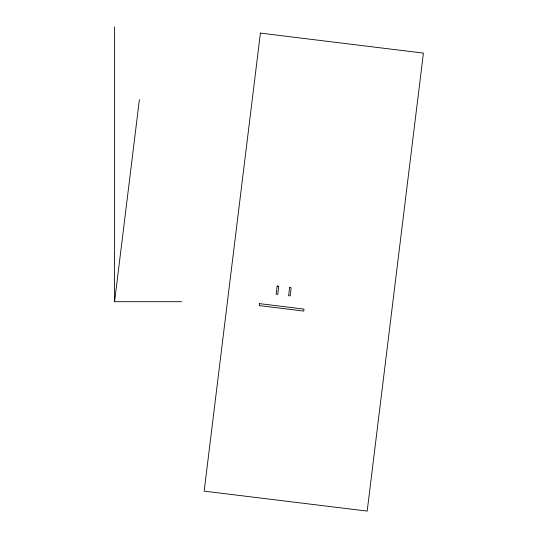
<?xml version="1.0" encoding="UTF-8"?>
<svg xmlns="http://www.w3.org/2000/svg" width="538" height="538" viewBox="0 0 538 538"><rect width="100%" height="100%" fill="white"/><g stroke="black" fill="none" stroke-linecap="round" stroke-linejoin="round"><path stroke-width="0.81" d="M181.609 301.697L114.581 301.697L139.396 99.611M114.581 26.9L114.581 301.697M260.405 33.107L204.164 491.14L367.185 511.1L423.419 53.121L260.405 33.107M259.578 303.64L259.336 305.618L303.741 311.072L303.983 309.088L259.578 303.64M277.164 286.028L276.162 294.165L277.749 294.36L278.745 286.223L277.164 286.028M289.599 287.554L288.603 295.692L290.184 295.887L291.186 287.749L289.599 287.554"/></g></svg>
